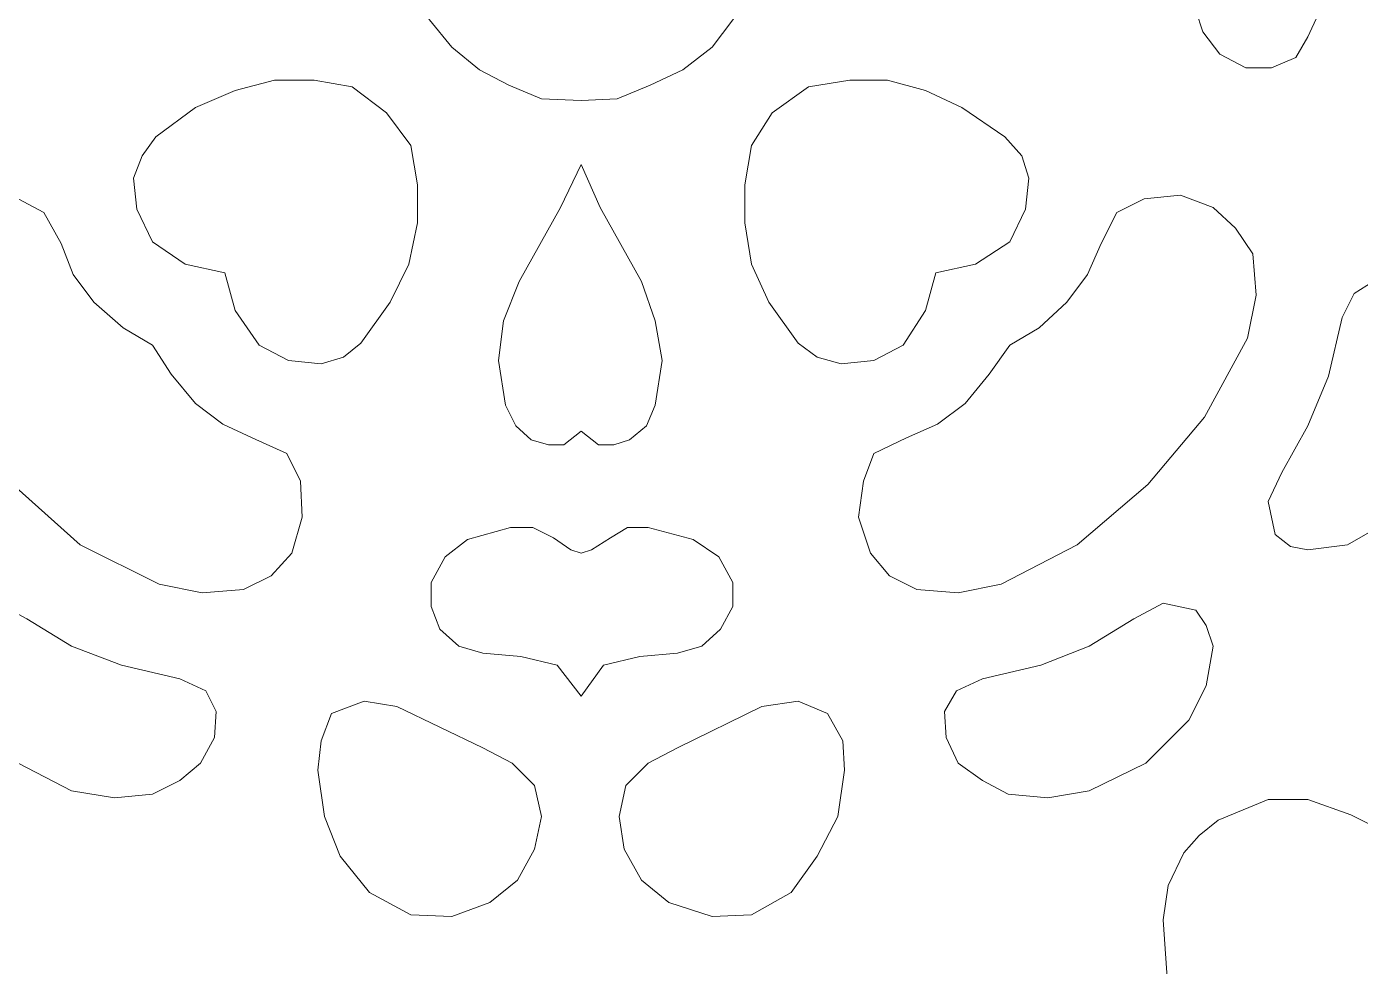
# Model space of a CAD drawing. Header units: centimetres. Extents: x -7.3 to 5.6, y -12.5 to 13.9.
# Drawn here: x -2.605 to 1.718, y -9.437 to -6.39 of the extents above; entities that cross this region are included whole.
import ezdxf

# ---------------------------------------------------------------- set-up
doc = ezdxf.new("R2010")
doc.units = ezdxf.units.CM
doc.header["$MEASUREMENT"] = 0
doc.layers.add('layer 1', color=7, linetype='Continuous')

msp = doc.modelspace()

# ---------------------------------------------------------------- linework, layer by layer
at = {"layer": 'layer 1', "color": 177, "lineweight": 9}
for points, knots in [([(-7.26074, 0.39811), (-7.26074, 0.39811), (5.63915, 0.39811), (5.63915, 0.39811), (5.63915, 0.39811), (5.63915, 0.39811), (5.63915, -12.48503), (5.63915, -12.48503), (5.63915, -12.48503), (5.63915, -12.48503), (-7.26074, -12.48503), (-7.26074, -12.48503), (-7.26074, -12.48503), (-7.26074, -12.48503), (-7.26074, 0.39811), (-7.26074, 0.39811)], [0, 0, 0, 0, 0.2, 0.2, 0.2, 0.2, 0.4, 0.4, 0.4, 0.4, 0.6, 0.6, 0.6, 0.6, 1, 1, 1, 1]), ([(-0.80801, -5.44061), (-0.80801, -5.44061), (-0.69078, -5.45736), (-0.69078, -5.45736), (-0.69078, -5.45736), (-0.69078, -5.45736), (-0.58473, -5.48526), (-0.58473, -5.48526), (-0.58473, -5.48526), (-0.58473, -5.48526), (-0.47867, -5.54667), (-0.47867, -5.54667), (-0.47867, -5.54667), (-0.47867, -5.54667), (-0.38378, -5.61365), (-0.38378, -5.61365), (-0.38378, -5.61365), (-0.38378, -5.61365), (-0.31679, -5.70854), (-0.31679, -5.70854), (-0.31679, -5.70854), (-0.31679, -5.70854), (-0.26097, -5.80902), (-0.26097, -5.80902), (-0.26097, -5.80902), (-0.26097, -5.80902), (-0.23307, -5.92066), (-0.23307, -5.92066), (-0.23307, -5.92066), (-0.23307, -5.92066), (-0.21632, -6.03788), (-0.21632, -6.03788), (-0.21632, -6.03788), (-0.21632, -6.03788), (-0.23307, -6.16068), (-0.23307, -6.16068), (-0.23307, -6.16068), (-0.23307, -6.16068), (-0.26097, -6.27232), (-0.26097, -6.27232), (-0.26097, -6.27232), (-0.26097, -6.27232), (-0.31679, -6.36721), (-0.31679, -6.36721), (-0.31679, -6.36721), (-0.31679, -6.36721), (-0.38378, -6.45652), (-0.38378, -6.45652), (-0.38378, -6.45652), (-0.38378, -6.45652), (-0.47867, -6.52907), (-0.47867, -6.52907), (-0.47867, -6.52907), (-0.47867, -6.52907), (-0.58473, -6.57933), (-0.58473, -6.57933), (-0.58473, -6.57933), (-0.58473, -6.57933), (-0.69078, -6.62398), (-0.69078, -6.62398), (-0.69078, -6.62398), (-0.69078, -6.62398), (-0.80801, -6.62956), (-0.80801, -6.62956), (-0.80801, -6.62956), (-0.80801, -6.62956), (-0.93639, -6.62398), (-0.93639, -6.62398), (-0.93639, -6.62398), (-0.93639, -6.62398), (-1.04245, -6.57933), (-1.04245, -6.57933), (-1.04245, -6.57933), (-1.04245, -6.57933), (-1.13734, -6.52907), (-1.13734, -6.52907), (-1.13734, -6.52907), (-1.13734, -6.52907), (-1.22665, -6.45652), (-1.22665, -6.45652), (-1.22665, -6.45652), (-1.22665, -6.45652), (-1.29922, -6.36721), (-1.29922, -6.36721), (-1.29922, -6.36721), (-1.29922, -6.36721), (-1.35504, -6.27232), (-1.35504, -6.27232), (-1.35504, -6.27232), (-1.35504, -6.27232), (-1.38853, -6.16068), (-1.38853, -6.16068), (-1.38853, -6.16068), (-1.38853, -6.16068), (-1.40527, -6.03788), (-1.40527, -6.03788), (-1.40527, -6.03788), (-1.40527, -6.03788), (-1.38853, -5.92066), (-1.38853, -5.92066), (-1.38853, -5.92066), (-1.38853, -5.92066), (-1.35504, -5.80902), (-1.35504, -5.80902), (-1.35504, -5.80902), (-1.35504, -5.80902), (-1.29922, -5.70854), (-1.29922, -5.70854), (-1.29922, -5.70854), (-1.29922, -5.70854), (-1.22665, -5.61365), (-1.22665, -5.61365), (-1.22665, -5.61365), (-1.22665, -5.61365), (-1.13734, -5.54667), (-1.13734, -5.54667), (-1.13734, -5.54667), (-1.13734, -5.54667), (-1.04245, -5.48526), (-1.04245, -5.48526), (-1.04245, -5.48526), (-1.04245, -5.48526), (-0.93639, -5.45736), (-0.93639, -5.45736), (-0.93639, -5.45736), (-0.93639, -5.45736), (-0.80801, -5.44061), (-0.80801, -5.44061)], [0, 0, 0, 0, 0.030303, 0.030303, 0.030303, 0.030303, 0.0606061, 0.0606061, 0.0606061, 0.0606061, 0.0909091, 0.0909091, 0.0909091, 0.0909091, 0.1212121, 0.1212121, 0.1212121, 0.1212121, 0.1515152, 0.1515152, 0.1515152, 0.1515152, 0.1818182, 0.1818182, 0.1818182, 0.1818182, 0.2121212, 0.2121212, 0.2121212, 0.2121212, 0.2424242, 0.2424242, 0.2424242, 0.2424242, 0.2727273, 0.2727273, 0.2727273, 0.2727273, 0.3030303, 0.3030303, 0.3030303, 0.3030303, 0.3333333, 0.3333333, 0.3333333, 0.3333333, 0.3636364, 0.3636364, 0.3636364, 0.3636364, 0.3939394, 0.3939394, 0.3939394, 0.3939394, 0.4242424, 0.4242424, 0.4242424, 0.4242424, 0.4545455, 0.4545455, 0.4545455, 0.4545455, 0.4848485, 0.4848485, 0.4848485, 0.4848485, 0.5151515, 0.5151515, 0.5151515, 0.5151515, 0.5454545, 0.5454545, 0.5454545, 0.5454545, 0.5757576, 0.5757576, 0.5757576, 0.5757576, 0.6060606, 0.6060606, 0.6060606, 0.6060606, 0.6363636, 0.6363636, 0.6363636, 0.6363636, 0.6666667, 0.6666667, 0.6666667, 0.6666667, 0.6969697, 0.6969697, 0.6969697, 0.6969697, 0.7272727, 0.7272727, 0.7272727, 0.7272727, 0.7575758, 0.7575758, 0.7575758, 0.7575758, 0.7878788, 0.7878788, 0.7878788, 0.7878788, 0.8181818, 0.8181818, 0.8181818, 0.8181818, 0.8484848, 0.8484848, 0.8484848, 0.8484848, 0.8787879, 0.8787879, 0.8787879, 0.8787879, 0.9090909, 0.9090909, 0.9090909, 0.9090909, 0.9393939, 0.9393939, 0.9393939, 0.9393939, 1, 1, 1, 1]), ([(1.25173, -6.03788), (1.25173, -6.03788), (1.24057, -5.9988), (1.24057, -5.9988), (1.24057, -5.9988), (1.24057, -5.9988), (1.19591, -5.94298), (1.19591, -5.94298), (1.19591, -5.94298), (1.19591, -5.94298), (1.168, -5.88158), (1.168, -5.88158), (1.168, -5.88158), (1.168, -5.88158), (1.16242, -5.8146), (1.16242, -5.8146), (1.16242, -5.8146), (1.16242, -5.8146), (1.20708, -5.66947), (1.20708, -5.66947), (1.20708, -5.66947), (1.20708, -5.66947), (1.2629, -5.59132), (1.2629, -5.59132), (1.2629, -5.59132), (1.2629, -5.59132), (1.34663, -5.54667), (1.34663, -5.54667), (1.34663, -5.54667), (1.34663, -5.54667), (1.43036, -5.54667), (1.43036, -5.54667), (1.43036, -5.54667), (1.43036, -5.54667), (1.5085, -5.57458), (1.5085, -5.57458), (1.5085, -5.57458), (1.5085, -5.57458), (1.54758, -5.64156), (1.54758, -5.64156), (1.54758, -5.64156), (1.54758, -5.64156), (1.58107, -5.71971), (1.58107, -5.71971), (1.58107, -5.71971), (1.58107, -5.71971), (1.59223, -5.84809), (1.59223, -5.84809), (1.59223, -5.84809), (1.59223, -5.84809), (1.62572, -5.95415), (1.62572, -5.95415), (1.62572, -5.95415), (1.62572, -5.95415), (1.70387, -6.03788), (1.70387, -6.03788), (1.70387, -6.03788), (1.70387, -6.03788), (1.62572, -6.11044), (1.62572, -6.11044), (1.62572, -6.11044), (1.62572, -6.11044), (1.59223, -6.22766), (1.59223, -6.22766), (1.59223, -6.22766), (1.59223, -6.22766), (1.58107, -6.35044), (1.58107, -6.35044), (1.58107, -6.35044), (1.58107, -6.35044), (1.54758, -6.42303), (1.54758, -6.42303), (1.54758, -6.42303), (1.54758, -6.42303), (1.5085, -6.49002), (1.5085, -6.49002), (1.5085, -6.49002), (1.5085, -6.49002), (1.43036, -6.52351), (1.43036, -6.52351), (1.43036, -6.52351), (1.43036, -6.52351), (1.34663, -6.52351), (1.34663, -6.52351), (1.34663, -6.52351), (1.34663, -6.52351), (1.2629, -6.47885), (1.2629, -6.47885), (1.2629, -6.47885), (1.2629, -6.47885), (1.20708, -6.40629), (1.20708, -6.40629), (1.20708, -6.40629), (1.20708, -6.40629), (1.16242, -6.26672), (1.16242, -6.26672), (1.16242, -6.26672), (1.16242, -6.26672), (1.168, -6.18859), (1.168, -6.18859), (1.168, -6.18859), (1.168, -6.18859), (1.19591, -6.12719), (1.19591, -6.12719), (1.19591, -6.12719), (1.19591, -6.12719), (1.24057, -6.06579), (1.24057, -6.06579), (1.24057, -6.06579), (1.24057, -6.06579), (1.25173, -6.03788), (1.25173, -6.03788)], [0, 0, 0, 0, 0.0344828, 0.0344828, 0.0344828, 0.0344828, 0.0689655, 0.0689655, 0.0689655, 0.0689655, 0.1034483, 0.1034483, 0.1034483, 0.1034483, 0.137931, 0.137931, 0.137931, 0.137931, 0.1724138, 0.1724138, 0.1724138, 0.1724138, 0.2068966, 0.2068966, 0.2068966, 0.2068966, 0.2413793, 0.2413793, 0.2413793, 0.2413793, 0.2758621, 0.2758621, 0.2758621, 0.2758621, 0.3103448, 0.3103448, 0.3103448, 0.3103448, 0.3448276, 0.3448276, 0.3448276, 0.3448276, 0.3793103, 0.3793103, 0.3793103, 0.3793103, 0.4137931, 0.4137931, 0.4137931, 0.4137931, 0.4482759, 0.4482759, 0.4482759, 0.4482759, 0.4827586, 0.4827586, 0.4827586, 0.4827586, 0.5172414, 0.5172414, 0.5172414, 0.5172414, 0.5517241, 0.5517241, 0.5517241, 0.5517241, 0.5862069, 0.5862069, 0.5862069, 0.5862069, 0.6206897, 0.6206897, 0.6206897, 0.6206897, 0.6551724, 0.6551724, 0.6551724, 0.6551724, 0.6896552, 0.6896552, 0.6896552, 0.6896552, 0.7241379, 0.7241379, 0.7241379, 0.7241379, 0.7586207, 0.7586207, 0.7586207, 0.7586207, 0.7931034, 0.7931034, 0.7931034, 0.7931034, 0.8275862, 0.8275862, 0.8275862, 0.8275862, 0.862069, 0.862069, 0.862069, 0.862069, 0.8965517, 0.8965517, 0.8965517, 0.8965517, 0.9310345, 0.9310345, 0.9310345, 0.9310345, 1, 1, 1, 1]), ([(-1.55041, -6.58491), (-1.55041, -6.58491), (-1.43877, -6.66864), (-1.43877, -6.66864), (-1.43877, -6.66864), (-1.43877, -6.66864), (-1.36062, -6.7747), (-1.36062, -6.7747), (-1.36062, -6.7747), (-1.36062, -6.7747), (-1.33829, -6.90308), (-1.33829, -6.90308), (-1.33829, -6.90308), (-1.33829, -6.90308), (-1.33829, -7.02588), (-1.33829, -7.02588), (-1.33829, -7.02588), (-1.33829, -7.02588), (-1.3662, -7.15985), (-1.3662, -7.15985), (-1.3662, -7.15985), (-1.3662, -7.15985), (-1.4276, -7.28265), (-1.4276, -7.28265), (-1.4276, -7.28265), (-1.4276, -7.28265), (-1.5225, -7.41662), (-1.5225, -7.41662), (-1.5225, -7.41662), (-1.5225, -7.41662), (-1.57831, -7.46128), (-1.57831, -7.46128), (-1.57831, -7.46128), (-1.57831, -7.46128), (-1.65088, -7.4836), (-1.65088, -7.4836), (-1.65088, -7.4836), (-1.65088, -7.4836), (-1.75694, -7.47244), (-1.75694, -7.47244), (-1.75694, -7.47244), (-1.75694, -7.47244), (-1.85183, -7.4222), (-1.85183, -7.4222), (-1.85183, -7.4222), (-1.85183, -7.4222), (-1.92998, -7.31056), (-1.92998, -7.31056), (-1.92998, -7.31056), (-1.92998, -7.31056), (-1.96347, -7.18776), (-1.96347, -7.18776), (-1.96347, -7.18776), (-1.96347, -7.18776), (-2.09185, -7.15985), (-2.09185, -7.15985), (-2.09185, -7.15985), (-2.09185, -7.15985), (-2.19791, -7.08728), (-2.19791, -7.08728), (-2.19791, -7.08728), (-2.19791, -7.08728), (-2.24815, -6.98123), (-2.24815, -6.98123), (-2.24815, -6.98123), (-2.24815, -6.98123), (-2.25931, -6.88075), (-2.25931, -6.88075), (-2.25931, -6.88075), (-2.25931, -6.88075), (-2.2314, -6.80819), (-2.2314, -6.80819), (-2.2314, -6.80819), (-2.2314, -6.80819), (-2.18675, -6.74679), (-2.18675, -6.74679), (-2.18675, -6.74679), (-2.18675, -6.74679), (-2.05836, -6.65189), (-2.05836, -6.65189), (-2.05836, -6.65189), (-2.05836, -6.65189), (-1.92998, -6.59607), (-1.92998, -6.59607), (-1.92998, -6.59607), (-1.92998, -6.59607), (-1.80159, -6.56258), (-1.80159, -6.56258), (-1.80159, -6.56258), (-1.80159, -6.56258), (-1.67321, -6.56258), (-1.67321, -6.56258), (-1.67321, -6.56258), (-1.67321, -6.56258), (-1.55041, -6.58491), (-1.55041, -6.58491)], [0, 0, 0, 0, 0.04, 0.04, 0.04, 0.04, 0.08, 0.08, 0.08, 0.08, 0.12, 0.12, 0.12, 0.12, 0.16, 0.16, 0.16, 0.16, 0.2, 0.2, 0.2, 0.2, 0.24, 0.24, 0.24, 0.24, 0.28, 0.28, 0.28, 0.28, 0.32, 0.32, 0.32, 0.32, 0.36, 0.36, 0.36, 0.36, 0.4, 0.4, 0.4, 0.4, 0.44, 0.44, 0.44, 0.44, 0.48, 0.48, 0.48, 0.48, 0.52, 0.52, 0.52, 0.52, 0.56, 0.56, 0.56, 0.56, 0.6, 0.6, 0.6, 0.6, 0.64, 0.64, 0.64, 0.64, 0.68, 0.68, 0.68, 0.68, 0.72, 0.72, 0.72, 0.72, 0.76, 0.76, 0.76, 0.76, 0.8, 0.8, 0.8, 0.8, 0.84, 0.84, 0.84, 0.84, 0.88, 0.88, 0.88, 0.88, 0.92, 0.92, 0.92, 0.92, 1, 1, 1, 1]), ([(-0.07119, -6.58491), (-0.07119, -6.58491), (0.06278, -6.56258), (0.06278, -6.56258), (0.06278, -6.56258), (0.06278, -6.56258), (0.18558, -6.56258), (0.18558, -6.56258), (0.18558, -6.56258), (0.18558, -6.56258), (0.30838, -6.59607), (0.30838, -6.59607), (0.30838, -6.59607), (0.30838, -6.59607), (0.42561, -6.65189), (0.42561, -6.65189), (0.42561, -6.65189), (0.42561, -6.65189), (0.56515, -6.74679), (0.56515, -6.74679), (0.56515, -6.74679), (0.56515, -6.74679), (0.62097, -6.80819), (0.62097, -6.80819), (0.62097, -6.80819), (0.62097, -6.80819), (0.6433, -6.88075), (0.6433, -6.88075), (0.6433, -6.88075), (0.6433, -6.88075), (0.63214, -6.98123), (0.63214, -6.98123), (0.63214, -6.98123), (0.63214, -6.98123), (0.5819, -7.08728), (0.5819, -7.08728), (0.5819, -7.08728), (0.5819, -7.08728), (0.47026, -7.15985), (0.47026, -7.15985), (0.47026, -7.15985), (0.47026, -7.15985), (0.34188, -7.18776), (0.34188, -7.18776), (0.34188, -7.18776), (0.34188, -7.18776), (0.30838, -7.31056), (0.30838, -7.31056), (0.30838, -7.31056), (0.30838, -7.31056), (0.23582, -7.4222), (0.23582, -7.4222), (0.23582, -7.4222), (0.23582, -7.4222), (0.14093, -7.47244), (0.14093, -7.47244), (0.14093, -7.47244), (0.14093, -7.47244), (0.03487, -7.4836), (0.03487, -7.4836), (0.03487, -7.4836), (0.03487, -7.4836), (-0.04328, -7.46128), (-0.04328, -7.46128), (-0.04328, -7.46128), (-0.04328, -7.46128), (-0.10468, -7.41662), (-0.10468, -7.41662), (-0.10468, -7.41662), (-0.10468, -7.41662), (-0.19957, -7.28265), (-0.19957, -7.28265), (-0.19957, -7.28265), (-0.19957, -7.28265), (-0.25539, -7.15985), (-0.25539, -7.15985), (-0.25539, -7.15985), (-0.25539, -7.15985), (-0.27772, -7.02588), (-0.27772, -7.02588), (-0.27772, -7.02588), (-0.27772, -7.02588), (-0.27772, -6.90308), (-0.27772, -6.90308), (-0.27772, -6.90308), (-0.27772, -6.90308), (-0.25539, -6.7747), (-0.25539, -6.7747), (-0.25539, -6.7747), (-0.25539, -6.7747), (-0.18841, -6.66864), (-0.18841, -6.66864), (-0.18841, -6.66864), (-0.18841, -6.66864), (-0.07119, -6.58491), (-0.07119, -6.58491)], [0, 0, 0, 0, 0.04, 0.04, 0.04, 0.04, 0.08, 0.08, 0.08, 0.08, 0.12, 0.12, 0.12, 0.12, 0.16, 0.16, 0.16, 0.16, 0.2, 0.2, 0.2, 0.2, 0.24, 0.24, 0.24, 0.24, 0.28, 0.28, 0.28, 0.28, 0.32, 0.32, 0.32, 0.32, 0.36, 0.36, 0.36, 0.36, 0.4, 0.4, 0.4, 0.4, 0.44, 0.44, 0.44, 0.44, 0.48, 0.48, 0.48, 0.48, 0.52, 0.52, 0.52, 0.52, 0.56, 0.56, 0.56, 0.56, 0.6, 0.6, 0.6, 0.6, 0.64, 0.64, 0.64, 0.64, 0.68, 0.68, 0.68, 0.68, 0.72, 0.72, 0.72, 0.72, 0.76, 0.76, 0.76, 0.76, 0.8, 0.8, 0.8, 0.8, 0.84, 0.84, 0.84, 0.84, 0.88, 0.88, 0.88, 0.88, 0.92, 0.92, 0.92, 0.92, 1, 1, 1, 1]), ([(-0.80801, -6.8361), (-0.80801, -6.8361), (-0.7466, -6.97565), (-0.7466, -6.97565), (-0.7466, -6.97565), (-0.7466, -6.97565), (-0.61264, -7.21567), (-0.61264, -7.21567), (-0.61264, -7.21567), (-0.61264, -7.21567), (-0.56798, -7.34405), (-0.56798, -7.34405), (-0.56798, -7.34405), (-0.56798, -7.34405), (-0.54565, -7.47244), (-0.54565, -7.47244), (-0.54565, -7.47244), (-0.54565, -7.47244), (-0.56798, -7.61757), (-0.56798, -7.61757), (-0.56798, -7.61757), (-0.56798, -7.61757), (-0.59589, -7.68455), (-0.59589, -7.68455), (-0.59589, -7.68455), (-0.59589, -7.68455), (-0.65171, -7.72921), (-0.65171, -7.72921), (-0.65171, -7.72921), (-0.65171, -7.72921), (-0.70195, -7.74595), (-0.70195, -7.74595), (-0.70195, -7.74595), (-0.70195, -7.74595), (-0.75219, -7.74595), (-0.75219, -7.74595), (-0.75219, -7.74595), (-0.75219, -7.74595), (-0.80801, -7.7013), (-0.80801, -7.7013), (-0.80801, -7.7013), (-0.80801, -7.7013), (-0.86383, -7.74595), (-0.86383, -7.74595), (-0.86383, -7.74595), (-0.86383, -7.74595), (-0.91406, -7.74595), (-0.91406, -7.74595), (-0.91406, -7.74595), (-0.91406, -7.74595), (-0.96988, -7.72921), (-0.96988, -7.72921), (-0.96988, -7.72921), (-0.96988, -7.72921), (-1.02012, -7.68455), (-1.02012, -7.68455), (-1.02012, -7.68455), (-1.02012, -7.68455), (-1.05361, -7.61757), (-1.05361, -7.61757), (-1.05361, -7.61757), (-1.05361, -7.61757), (-1.07594, -7.47244), (-1.07594, -7.47244), (-1.07594, -7.47244), (-1.07594, -7.47244), (-1.05919, -7.34405), (-1.05919, -7.34405), (-1.05919, -7.34405), (-1.05919, -7.34405), (-1.00896, -7.21567), (-1.00896, -7.21567), (-1.00896, -7.21567), (-1.00896, -7.21567), (-0.87499, -6.97565), (-0.87499, -6.97565), (-0.87499, -6.97565), (-0.87499, -6.97565), (-0.80801, -6.8361), (-0.80801, -6.8361)], [0, 0, 0, 0, 0.047619, 0.047619, 0.047619, 0.047619, 0.0952381, 0.0952381, 0.0952381, 0.0952381, 0.1428571, 0.1428571, 0.1428571, 0.1428571, 0.1904762, 0.1904762, 0.1904762, 0.1904762, 0.2380952, 0.2380952, 0.2380952, 0.2380952, 0.2857143, 0.2857143, 0.2857143, 0.2857143, 0.3333333, 0.3333333, 0.3333333, 0.3333333, 0.3809524, 0.3809524, 0.3809524, 0.3809524, 0.4285714, 0.4285714, 0.4285714, 0.4285714, 0.4761905, 0.4761905, 0.4761905, 0.4761905, 0.5238095, 0.5238095, 0.5238095, 0.5238095, 0.5714286, 0.5714286, 0.5714286, 0.5714286, 0.6190476, 0.6190476, 0.6190476, 0.6190476, 0.6666667, 0.6666667, 0.6666667, 0.6666667, 0.7142857, 0.7142857, 0.7142857, 0.7142857, 0.7619048, 0.7619048, 0.7619048, 0.7619048, 0.8095238, 0.8095238, 0.8095238, 0.8095238, 0.8571429, 0.8571429, 0.8571429, 0.8571429, 0.9047619, 0.9047619, 0.9047619, 0.9047619, 1, 1, 1, 1]), ([(-2.19791, -7.4222), (-2.19791, -7.4222), (-2.13651, -7.51709), (-2.13651, -7.51709), (-2.13651, -7.51709), (-2.13651, -7.51709), (-2.05836, -7.61199), (-2.05836, -7.61199), (-2.05836, -7.61199), (-2.05836, -7.61199), (-1.96905, -7.67897), (-1.96905, -7.67897), (-1.96905, -7.67897), (-1.96905, -7.67897), (-1.87416, -7.72363), (-1.87416, -7.72363), (-1.87416, -7.72363), (-1.87416, -7.72363), (-1.76252, -7.77386), (-1.76252, -7.77386), (-1.76252, -7.77386), (-1.76252, -7.77386), (-1.71786, -7.86318), (-1.71786, -7.86318), (-1.71786, -7.86318), (-1.71786, -7.86318), (-1.71228, -7.9804), (-1.71228, -7.9804), (-1.71228, -7.9804), (-1.71228, -7.9804), (-1.74577, -8.09762), (-1.74577, -8.09762), (-1.74577, -8.09762), (-1.74577, -8.09762), (-1.81276, -8.17018), (-1.81276, -8.17018), (-1.81276, -8.17018), (-1.81276, -8.17018), (-1.90207, -8.21484), (-1.90207, -8.21484), (-1.90207, -8.21484), (-1.90207, -8.21484), (-2.03603, -8.226), (-2.03603, -8.226), (-2.03603, -8.226), (-2.03603, -8.226), (-2.17558, -8.19809), (-2.17558, -8.19809), (-2.17558, -8.19809), (-2.17558, -8.19809), (-2.43235, -8.06971), (-2.43235, -8.06971), (-2.43235, -8.06971), (-2.43235, -8.06971), (-2.65005, -7.87434), (-2.65005, -7.87434), (-2.65005, -7.87434), (-2.65005, -7.87434), (-2.83984, -7.65664), (-2.83984, -7.65664), (-2.83984, -7.65664), (-2.83984, -7.65664), (-2.97938, -7.39987), (-2.97938, -7.39987), (-2.97938, -7.39987), (-2.97938, -7.39987), (-3.00171, -7.26032), (-3.00171, -7.26032), (-3.00171, -7.26032), (-3.00171, -7.26032), (-2.98497, -7.12636), (-2.98497, -7.12636), (-2.98497, -7.12636), (-2.98497, -7.12636), (-2.94031, -7.04263), (-2.94031, -7.04263), (-2.94031, -7.04263), (-2.94031, -7.04263), (-2.86775, -6.97565), (-2.86775, -6.97565), (-2.86775, -6.97565), (-2.86775, -6.97565), (-2.75052, -6.93657), (-2.75052, -6.93657), (-2.75052, -6.93657), (-2.75052, -6.93657), (-2.6333, -6.94774), (-2.6333, -6.94774), (-2.6333, -6.94774), (-2.6333, -6.94774), (-2.54957, -6.99239), (-2.54957, -6.99239), (-2.54957, -6.99239), (-2.54957, -6.99239), (-2.49375, -7.09287), (-2.49375, -7.09287), (-2.49375, -7.09287), (-2.49375, -7.09287), (-2.45468, -7.19334), (-2.45468, -7.19334), (-2.45468, -7.19334), (-2.45468, -7.19334), (-2.3877, -7.28265), (-2.3877, -7.28265), (-2.3877, -7.28265), (-2.3877, -7.28265), (-2.2928, -7.36638), (-2.2928, -7.36638), (-2.2928, -7.36638), (-2.2928, -7.36638), (-2.19791, -7.4222), (-2.19791, -7.4222)], [0, 0, 0, 0, 0.0344828, 0.0344828, 0.0344828, 0.0344828, 0.0689655, 0.0689655, 0.0689655, 0.0689655, 0.1034483, 0.1034483, 0.1034483, 0.1034483, 0.137931, 0.137931, 0.137931, 0.137931, 0.1724138, 0.1724138, 0.1724138, 0.1724138, 0.2068966, 0.2068966, 0.2068966, 0.2068966, 0.2413793, 0.2413793, 0.2413793, 0.2413793, 0.2758621, 0.2758621, 0.2758621, 0.2758621, 0.3103448, 0.3103448, 0.3103448, 0.3103448, 0.3448276, 0.3448276, 0.3448276, 0.3448276, 0.3793103, 0.3793103, 0.3793103, 0.3793103, 0.4137931, 0.4137931, 0.4137931, 0.4137931, 0.4482759, 0.4482759, 0.4482759, 0.4482759, 0.4827586, 0.4827586, 0.4827586, 0.4827586, 0.5172414, 0.5172414, 0.5172414, 0.5172414, 0.5517241, 0.5517241, 0.5517241, 0.5517241, 0.5862069, 0.5862069, 0.5862069, 0.5862069, 0.6206897, 0.6206897, 0.6206897, 0.6206897, 0.6551724, 0.6551724, 0.6551724, 0.6551724, 0.6896552, 0.6896552, 0.6896552, 0.6896552, 0.7241379, 0.7241379, 0.7241379, 0.7241379, 0.7586207, 0.7586207, 0.7586207, 0.7586207, 0.7931034, 0.7931034, 0.7931034, 0.7931034, 0.8275862, 0.8275862, 0.8275862, 0.8275862, 0.862069, 0.862069, 0.862069, 0.862069, 0.8965517, 0.8965517, 0.8965517, 0.8965517, 0.9310345, 0.9310345, 0.9310345, 0.9310345, 1, 1, 1, 1]), ([(0.5819, -7.4222), (0.5819, -7.4222), (0.67679, -7.36638), (0.67679, -7.36638), (0.67679, -7.36638), (0.67679, -7.36638), (0.7661, -7.28265), (0.7661, -7.28265), (0.7661, -7.28265), (0.7661, -7.28265), (0.83309, -7.19334), (0.83309, -7.19334), (0.83309, -7.19334), (0.83309, -7.19334), (0.87774, -7.09287), (0.87774, -7.09287), (0.87774, -7.09287), (0.87774, -7.09287), (0.92798, -6.99239), (0.92798, -6.99239), (0.92798, -6.99239), (0.92798, -6.99239), (1.01729, -6.94774), (1.01729, -6.94774), (1.01729, -6.94774), (1.01729, -6.94774), (1.13451, -6.93657), (1.13451, -6.93657), (1.13451, -6.93657), (1.13451, -6.93657), (1.24057, -6.97565), (1.24057, -6.97565), (1.24057, -6.97565), (1.24057, -6.97565), (1.31314, -7.04263), (1.31314, -7.04263), (1.31314, -7.04263), (1.31314, -7.04263), (1.36895, -7.12636), (1.36895, -7.12636), (1.36895, -7.12636), (1.36895, -7.12636), (1.38012, -7.26032), (1.38012, -7.26032), (1.38012, -7.26032), (1.38012, -7.26032), (1.35221, -7.39987), (1.35221, -7.39987), (1.35221, -7.39987), (1.35221, -7.39987), (1.21266, -7.65664), (1.21266, -7.65664), (1.21266, -7.65664), (1.21266, -7.65664), (1.02846, -7.87434), (1.02846, -7.87434), (1.02846, -7.87434), (1.02846, -7.87434), (0.7996, -8.06971), (0.7996, -8.06971), (0.7996, -8.06971), (0.7996, -8.06971), (0.55399, -8.19809), (0.55399, -8.19809), (0.55399, -8.19809), (0.55399, -8.19809), (0.41444, -8.226), (0.41444, -8.226), (0.41444, -8.226), (0.41444, -8.226), (0.28047, -8.21484), (0.28047, -8.21484), (0.28047, -8.21484), (0.28047, -8.21484), (0.19116, -8.17018), (0.19116, -8.17018), (0.19116, -8.17018), (0.19116, -8.17018), (0.12976, -8.09762), (0.12976, -8.09762), (0.12976, -8.09762), (0.12976, -8.09762), (0.09069, -7.9804), (0.09069, -7.9804), (0.09069, -7.9804), (0.09069, -7.9804), (0.10743, -7.86318), (0.10743, -7.86318), (0.10743, -7.86318), (0.10743, -7.86318), (0.14093, -7.77386), (0.14093, -7.77386), (0.14093, -7.77386), (0.14093, -7.77386), (0.24698, -7.72363), (0.24698, -7.72363), (0.24698, -7.72363), (0.24698, -7.72363), (0.34746, -7.67897), (0.34746, -7.67897), (0.34746, -7.67897), (0.34746, -7.67897), (0.43677, -7.61199), (0.43677, -7.61199), (0.43677, -7.61199), (0.43677, -7.61199), (0.51492, -7.51709), (0.51492, -7.51709), (0.51492, -7.51709), (0.51492, -7.51709), (0.5819, -7.4222), (0.5819, -7.4222)], [0, 0, 0, 0, 0.0344828, 0.0344828, 0.0344828, 0.0344828, 0.0689655, 0.0689655, 0.0689655, 0.0689655, 0.1034483, 0.1034483, 0.1034483, 0.1034483, 0.137931, 0.137931, 0.137931, 0.137931, 0.1724138, 0.1724138, 0.1724138, 0.1724138, 0.2068966, 0.2068966, 0.2068966, 0.2068966, 0.2413793, 0.2413793, 0.2413793, 0.2413793, 0.2758621, 0.2758621, 0.2758621, 0.2758621, 0.3103448, 0.3103448, 0.3103448, 0.3103448, 0.3448276, 0.3448276, 0.3448276, 0.3448276, 0.3793103, 0.3793103, 0.3793103, 0.3793103, 0.4137931, 0.4137931, 0.4137931, 0.4137931, 0.4482759, 0.4482759, 0.4482759, 0.4482759, 0.4827586, 0.4827586, 0.4827586, 0.4827586, 0.5172414, 0.5172414, 0.5172414, 0.5172414, 0.5517241, 0.5517241, 0.5517241, 0.5517241, 0.5862069, 0.5862069, 0.5862069, 0.5862069, 0.6206897, 0.6206897, 0.6206897, 0.6206897, 0.6551724, 0.6551724, 0.6551724, 0.6551724, 0.6896552, 0.6896552, 0.6896552, 0.6896552, 0.7241379, 0.7241379, 0.7241379, 0.7241379, 0.7586207, 0.7586207, 0.7586207, 0.7586207, 0.7931034, 0.7931034, 0.7931034, 0.7931034, 0.8275862, 0.8275862, 0.8275862, 0.8275862, 0.862069, 0.862069, 0.862069, 0.862069, 0.8965517, 0.8965517, 0.8965517, 0.8965517, 0.9310345, 0.9310345, 0.9310345, 0.9310345, 1, 1, 1, 1]), ([(1.75969, -7.21567), (1.75969, -7.21567), (1.849, -7.22683), (1.849, -7.22683), (1.849, -7.22683), (1.849, -7.22683), (1.93273, -7.26591), (1.93273, -7.26591), (1.93273, -7.26591), (1.93273, -7.26591), (1.99413, -7.33289), (1.99413, -7.33289), (1.99413, -7.33289), (1.99413, -7.33289), (2.03321, -7.4222), (2.03321, -7.4222), (2.03321, -7.4222), (2.03321, -7.4222), (2.04995, -7.55617), (2.04995, -7.55617), (2.04995, -7.55617), (2.04995, -7.55617), (2.01646, -7.68455), (2.01646, -7.68455), (2.01646, -7.68455), (2.01646, -7.68455), (1.93273, -7.86318), (1.93273, -7.86318), (1.93273, -7.86318), (1.93273, -7.86318), (1.79318, -8.00272), (1.79318, -8.00272), (1.79318, -8.00272), (1.79318, -8.00272), (1.67596, -8.06971), (1.67596, -8.06971), (1.67596, -8.06971), (1.67596, -8.06971), (1.54758, -8.08645), (1.54758, -8.08645), (1.54758, -8.08645), (1.54758, -8.08645), (1.49176, -8.07529), (1.49176, -8.07529), (1.49176, -8.07529), (1.49176, -8.07529), (1.44152, -8.03622), (1.44152, -8.03622), (1.44152, -8.03622), (1.44152, -8.03622), (1.41919, -7.93016), (1.41919, -7.93016), (1.41919, -7.93016), (1.41919, -7.93016), (1.46385, -7.83527), (1.46385, -7.83527), (1.46385, -7.83527), (1.46385, -7.83527), (1.54758, -7.68455), (1.54758, -7.68455), (1.54758, -7.68455), (1.54758, -7.68455), (1.61456, -7.52268), (1.61456, -7.52268), (1.61456, -7.52268), (1.61456, -7.52268), (1.65922, -7.33289), (1.65922, -7.33289), (1.65922, -7.33289), (1.65922, -7.33289), (1.69829, -7.25474), (1.69829, -7.25474), (1.69829, -7.25474), (1.69829, -7.25474), (1.75969, -7.21567), (1.75969, -7.21567)], [0, 0, 0, 0, 0.05, 0.05, 0.05, 0.05, 0.1, 0.1, 0.1, 0.1, 0.15, 0.15, 0.15, 0.15, 0.2, 0.2, 0.2, 0.2, 0.25, 0.25, 0.25, 0.25, 0.3, 0.3, 0.3, 0.3, 0.35, 0.35, 0.35, 0.35, 0.4, 0.4, 0.4, 0.4, 0.45, 0.45, 0.45, 0.45, 0.5, 0.5, 0.5, 0.5, 0.55, 0.55, 0.55, 0.55, 0.6, 0.6, 0.6, 0.6, 0.65, 0.65, 0.65, 0.65, 0.7, 0.7, 0.7, 0.7, 0.75, 0.75, 0.75, 0.75, 0.8, 0.8, 0.8, 0.8, 0.85, 0.85, 0.85, 0.85, 0.9, 0.9, 0.9, 0.9, 1, 1, 1, 1]), ([(-0.80801, -8.56092), (-0.80801, -8.56092), (-0.88615, -8.46044), (-0.88615, -8.46044), (-0.88615, -8.46044), (-0.88615, -8.46044), (-1.00337, -8.43253), (-1.00337, -8.43253), (-1.00337, -8.43253), (-1.00337, -8.43253), (-1.12618, -8.42137), (-1.12618, -8.42137), (-1.12618, -8.42137), (-1.12618, -8.42137), (-1.20432, -8.39904), (-1.20432, -8.39904), (-1.20432, -8.39904), (-1.20432, -8.39904), (-1.26573, -8.34322), (-1.26573, -8.34322), (-1.26573, -8.34322), (-1.26573, -8.34322), (-1.29364, -8.27066), (-1.29364, -8.27066), (-1.29364, -8.27066), (-1.29364, -8.27066), (-1.29364, -8.19251), (-1.29364, -8.19251), (-1.29364, -8.19251), (-1.29364, -8.19251), (-1.24898, -8.10878), (-1.24898, -8.10878), (-1.24898, -8.10878), (-1.24898, -8.10878), (-1.17641, -8.05296), (-1.17641, -8.05296), (-1.17641, -8.05296), (-1.17641, -8.05296), (-1.03687, -8.01389), (-1.03687, -8.01389), (-1.03687, -8.01389), (-1.03687, -8.01389), (-0.9643, -8.01389), (-0.9643, -8.01389), (-0.9643, -8.01389), (-0.9643, -8.01389), (-0.89732, -8.04738), (-0.89732, -8.04738), (-0.89732, -8.04738), (-0.89732, -8.04738), (-0.8415, -8.08645), (-0.8415, -8.08645), (-0.8415, -8.08645), (-0.8415, -8.08645), (-0.80801, -8.09762), (-0.80801, -8.09762), (-0.80801, -8.09762), (-0.80801, -8.09762), (-0.77451, -8.08645), (-0.77451, -8.08645), (-0.77451, -8.08645), (-0.77451, -8.08645), (-0.71311, -8.04738), (-0.71311, -8.04738), (-0.71311, -8.04738), (-0.71311, -8.04738), (-0.65729, -8.01389), (-0.65729, -8.01389), (-0.65729, -8.01389), (-0.65729, -8.01389), (-0.59031, -8.01389), (-0.59031, -8.01389), (-0.59031, -8.01389), (-0.59031, -8.01389), (-0.44518, -8.05296), (-0.44518, -8.05296), (-0.44518, -8.05296), (-0.44518, -8.05296), (-0.36145, -8.10878), (-0.36145, -8.10878), (-0.36145, -8.10878), (-0.36145, -8.10878), (-0.31679, -8.19251), (-0.31679, -8.19251), (-0.31679, -8.19251), (-0.31679, -8.19251), (-0.31679, -8.27066), (-0.31679, -8.27066), (-0.31679, -8.27066), (-0.31679, -8.27066), (-0.35587, -8.34322), (-0.35587, -8.34322), (-0.35587, -8.34322), (-0.35587, -8.34322), (-0.41727, -8.39904), (-0.41727, -8.39904), (-0.41727, -8.39904), (-0.41727, -8.39904), (-0.49542, -8.42137), (-0.49542, -8.42137), (-0.49542, -8.42137), (-0.49542, -8.42137), (-0.61822, -8.43253), (-0.61822, -8.43253), (-0.61822, -8.43253), (-0.61822, -8.43253), (-0.73544, -8.46044), (-0.73544, -8.46044), (-0.73544, -8.46044), (-0.73544, -8.46044), (-0.80801, -8.56092), (-0.80801, -8.56092)], [0, 0, 0, 0, 0.0344828, 0.0344828, 0.0344828, 0.0344828, 0.0689655, 0.0689655, 0.0689655, 0.0689655, 0.1034483, 0.1034483, 0.1034483, 0.1034483, 0.137931, 0.137931, 0.137931, 0.137931, 0.1724138, 0.1724138, 0.1724138, 0.1724138, 0.2068966, 0.2068966, 0.2068966, 0.2068966, 0.2413793, 0.2413793, 0.2413793, 0.2413793, 0.2758621, 0.2758621, 0.2758621, 0.2758621, 0.3103448, 0.3103448, 0.3103448, 0.3103448, 0.3448276, 0.3448276, 0.3448276, 0.3448276, 0.3793103, 0.3793103, 0.3793103, 0.3793103, 0.4137931, 0.4137931, 0.4137931, 0.4137931, 0.4482759, 0.4482759, 0.4482759, 0.4482759, 0.4827586, 0.4827586, 0.4827586, 0.4827586, 0.5172414, 0.5172414, 0.5172414, 0.5172414, 0.5517241, 0.5517241, 0.5517241, 0.5517241, 0.5862069, 0.5862069, 0.5862069, 0.5862069, 0.6206897, 0.6206897, 0.6206897, 0.6206897, 0.6551724, 0.6551724, 0.6551724, 0.6551724, 0.6896552, 0.6896552, 0.6896552, 0.6896552, 0.7241379, 0.7241379, 0.7241379, 0.7241379, 0.7586207, 0.7586207, 0.7586207, 0.7586207, 0.7931034, 0.7931034, 0.7931034, 0.7931034, 0.8275862, 0.8275862, 0.8275862, 0.8275862, 0.862069, 0.862069, 0.862069, 0.862069, 0.8965517, 0.8965517, 0.8965517, 0.8965517, 0.9310345, 0.9310345, 0.9310345, 0.9310345, 1, 1, 1, 1]), ([(-1.99138, -8.61116), (-1.99138, -8.61116), (-1.99696, -8.69489), (-1.99696, -8.69489), (-1.99696, -8.69489), (-1.99696, -8.69489), (-2.04162, -8.77862), (-2.04162, -8.77862), (-2.04162, -8.77862), (-2.04162, -8.77862), (-2.1086, -8.83443), (-2.1086, -8.83443), (-2.1086, -8.83443), (-2.1086, -8.83443), (-2.19791, -8.87909), (-2.19791, -8.87909), (-2.19791, -8.87909), (-2.19791, -8.87909), (-2.32071, -8.89025), (-2.32071, -8.89025), (-2.32071, -8.89025), (-2.32071, -8.89025), (-2.46026, -8.86793), (-2.46026, -8.86793), (-2.46026, -8.86793), (-2.46026, -8.86793), (-2.6333, -8.77862), (-2.6333, -8.77862), (-2.6333, -8.77862), (-2.6333, -8.77862), (-2.77285, -8.63907), (-2.77285, -8.63907), (-2.77285, -8.63907), (-2.77285, -8.63907), (-2.84542, -8.52743), (-2.84542, -8.52743), (-2.84542, -8.52743), (-2.84542, -8.52743), (-2.86216, -8.39904), (-2.86216, -8.39904), (-2.86216, -8.39904), (-2.86216, -8.39904), (-2.84542, -8.33206), (-2.84542, -8.33206), (-2.84542, -8.33206), (-2.84542, -8.33206), (-2.81193, -8.28182), (-2.81193, -8.28182), (-2.81193, -8.28182), (-2.81193, -8.28182), (-2.70029, -8.25949), (-2.70029, -8.25949), (-2.70029, -8.25949), (-2.70029, -8.25949), (-2.60539, -8.30973), (-2.60539, -8.30973), (-2.60539, -8.30973), (-2.60539, -8.30973), (-2.46026, -8.39904), (-2.46026, -8.39904), (-2.46026, -8.39904), (-2.46026, -8.39904), (-2.29839, -8.46044), (-2.29839, -8.46044), (-2.29839, -8.46044), (-2.29839, -8.46044), (-2.1086, -8.5051), (-2.1086, -8.5051), (-2.1086, -8.5051), (-2.1086, -8.5051), (-2.02487, -8.54417), (-2.02487, -8.54417), (-2.02487, -8.54417), (-2.02487, -8.54417), (-1.99138, -8.61116), (-1.99138, -8.61116)], [0, 0, 0, 0, 0.05, 0.05, 0.05, 0.05, 0.1, 0.1, 0.1, 0.1, 0.15, 0.15, 0.15, 0.15, 0.2, 0.2, 0.2, 0.2, 0.25, 0.25, 0.25, 0.25, 0.3, 0.3, 0.3, 0.3, 0.35, 0.35, 0.35, 0.35, 0.4, 0.4, 0.4, 0.4, 0.45, 0.45, 0.45, 0.45, 0.5, 0.5, 0.5, 0.5, 0.55, 0.55, 0.55, 0.55, 0.6, 0.6, 0.6, 0.6, 0.65, 0.65, 0.65, 0.65, 0.7, 0.7, 0.7, 0.7, 0.75, 0.75, 0.75, 0.75, 0.8, 0.8, 0.8, 0.8, 0.85, 0.85, 0.85, 0.85, 0.9, 0.9, 0.9, 0.9, 1, 1, 1, 1]), ([(0.36979, -8.61116), (0.36979, -8.61116), (0.40886, -8.54417), (0.40886, -8.54417), (0.40886, -8.54417), (0.40886, -8.54417), (0.49259, -8.5051), (0.49259, -8.5051), (0.49259, -8.5051), (0.49259, -8.5051), (0.68237, -8.46044), (0.68237, -8.46044), (0.68237, -8.46044), (0.68237, -8.46044), (0.83867, -8.39904), (0.83867, -8.39904), (0.83867, -8.39904), (0.83867, -8.39904), (0.9838, -8.30973), (0.9838, -8.30973), (0.9838, -8.30973), (0.9838, -8.30973), (1.07869, -8.25949), (1.07869, -8.25949), (1.07869, -8.25949), (1.07869, -8.25949), (1.18475, -8.28182), (1.18475, -8.28182), (1.18475, -8.28182), (1.18475, -8.28182), (1.21824, -8.33206), (1.21824, -8.33206), (1.21824, -8.33206), (1.21824, -8.33206), (1.24057, -8.39904), (1.24057, -8.39904), (1.24057, -8.39904), (1.24057, -8.39904), (1.21824, -8.52743), (1.21824, -8.52743), (1.21824, -8.52743), (1.21824, -8.52743), (1.16242, -8.63907), (1.16242, -8.63907), (1.16242, -8.63907), (1.16242, -8.63907), (1.02287, -8.77862), (1.02287, -8.77862), (1.02287, -8.77862), (1.02287, -8.77862), (0.83867, -8.86793), (0.83867, -8.86793), (0.83867, -8.86793), (0.83867, -8.86793), (0.7047, -8.89025), (0.7047, -8.89025), (0.7047, -8.89025), (0.7047, -8.89025), (0.57632, -8.87909), (0.57632, -8.87909), (0.57632, -8.87909), (0.57632, -8.87909), (0.49259, -8.83443), (0.49259, -8.83443), (0.49259, -8.83443), (0.49259, -8.83443), (0.41444, -8.77862), (0.41444, -8.77862), (0.41444, -8.77862), (0.41444, -8.77862), (0.37537, -8.69489), (0.37537, -8.69489), (0.37537, -8.69489), (0.37537, -8.69489), (0.36979, -8.61116), (0.36979, -8.61116)], [0, 0, 0, 0, 0.05, 0.05, 0.05, 0.05, 0.1, 0.1, 0.1, 0.1, 0.15, 0.15, 0.15, 0.15, 0.2, 0.2, 0.2, 0.2, 0.25, 0.25, 0.25, 0.25, 0.3, 0.3, 0.3, 0.3, 0.35, 0.35, 0.35, 0.35, 0.4, 0.4, 0.4, 0.4, 0.45, 0.45, 0.45, 0.45, 0.5, 0.5, 0.5, 0.5, 0.55, 0.55, 0.55, 0.55, 0.6, 0.6, 0.6, 0.6, 0.65, 0.65, 0.65, 0.65, 0.7, 0.7, 0.7, 0.7, 0.75, 0.75, 0.75, 0.75, 0.8, 0.8, 0.8, 0.8, 0.85, 0.85, 0.85, 0.85, 0.9, 0.9, 0.9, 0.9, 1, 1, 1, 1]), ([(-1.61739, -8.61674), (-1.61739, -8.61674), (-1.51133, -8.57767), (-1.51133, -8.57767), (-1.51133, -8.57767), (-1.51133, -8.57767), (-1.40527, -8.59441), (-1.40527, -8.59441), (-1.40527, -8.59441), (-1.40527, -8.59441), (-1.12618, -8.72838), (-1.12618, -8.72838), (-1.12618, -8.72838), (-1.12618, -8.72838), (-1.03128, -8.77862), (-1.03128, -8.77862), (-1.03128, -8.77862), (-1.03128, -8.77862), (-0.95872, -8.85118), (-0.95872, -8.85118), (-0.95872, -8.85118), (-0.95872, -8.85118), (-0.93639, -8.95166), (-0.93639, -8.95166), (-0.93639, -8.95166), (-0.93639, -8.95166), (-0.95872, -9.05771), (-0.95872, -9.05771), (-0.95872, -9.05771), (-0.95872, -9.05771), (-1.01454, -9.15819), (-1.01454, -9.15819), (-1.01454, -9.15819), (-1.01454, -9.15819), (-1.10385, -9.23075), (-1.10385, -9.23075), (-1.10385, -9.23075), (-1.10385, -9.23075), (-1.22665, -9.27541), (-1.22665, -9.27541), (-1.22665, -9.27541), (-1.22665, -9.27541), (-1.36062, -9.26983), (-1.36062, -9.26983), (-1.36062, -9.26983), (-1.36062, -9.26983), (-1.49459, -9.19726), (-1.49459, -9.19726), (-1.49459, -9.19726), (-1.49459, -9.19726), (-1.58948, -9.08004), (-1.58948, -9.08004), (-1.58948, -9.08004), (-1.58948, -9.08004), (-1.63972, -8.95166), (-1.63972, -8.95166), (-1.63972, -8.95166), (-1.63972, -8.95166), (-1.66204, -8.80094), (-1.66204, -8.80094), (-1.66204, -8.80094), (-1.66204, -8.80094), (-1.65088, -8.70605), (-1.65088, -8.70605), (-1.65088, -8.70605), (-1.65088, -8.70605), (-1.61739, -8.61674), (-1.61739, -8.61674)], [0, 0, 0, 0, 0.0555556, 0.0555556, 0.0555556, 0.0555556, 0.1111111, 0.1111111, 0.1111111, 0.1111111, 0.1666667, 0.1666667, 0.1666667, 0.1666667, 0.2222222, 0.2222222, 0.2222222, 0.2222222, 0.2777778, 0.2777778, 0.2777778, 0.2777778, 0.3333333, 0.3333333, 0.3333333, 0.3333333, 0.3888889, 0.3888889, 0.3888889, 0.3888889, 0.4444444, 0.4444444, 0.4444444, 0.4444444, 0.5, 0.5, 0.5, 0.5, 0.5555556, 0.5555556, 0.5555556, 0.5555556, 0.6111111, 0.6111111, 0.6111111, 0.6111111, 0.6666667, 0.6666667, 0.6666667, 0.6666667, 0.7222222, 0.7222222, 0.7222222, 0.7222222, 0.7777778, 0.7777778, 0.7777778, 0.7777778, 0.8333333, 0.8333333, 0.8333333, 0.8333333, 0.8888889, 0.8888889, 0.8888889, 0.8888889, 1, 1, 1, 1]), ([(-0.00979, -8.61674), (-0.00979, -8.61674), (0.04045, -8.70605), (0.04045, -8.70605), (0.04045, -8.70605), (0.04045, -8.70605), (0.04603, -8.80094), (0.04603, -8.80094), (0.04603, -8.80094), (0.04603, -8.80094), (0.0237, -8.95166), (0.0237, -8.95166), (0.0237, -8.95166), (0.0237, -8.95166), (-0.04328, -9.08004), (-0.04328, -9.08004), (-0.04328, -9.08004), (-0.04328, -9.08004), (-0.12701, -9.19726), (-0.12701, -9.19726), (-0.12701, -9.19726), (-0.12701, -9.19726), (-0.25539, -9.26983), (-0.25539, -9.26983), (-0.25539, -9.26983), (-0.25539, -9.26983), (-0.38378, -9.27541), (-0.38378, -9.27541), (-0.38378, -9.27541), (-0.38378, -9.27541), (-0.52333, -9.23075), (-0.52333, -9.23075), (-0.52333, -9.23075), (-0.52333, -9.23075), (-0.61264, -9.15819), (-0.61264, -9.15819), (-0.61264, -9.15819), (-0.61264, -9.15819), (-0.66846, -9.05771), (-0.66846, -9.05771), (-0.66846, -9.05771), (-0.66846, -9.05771), (-0.6852, -8.95166), (-0.6852, -8.95166), (-0.6852, -8.95166), (-0.6852, -8.95166), (-0.66288, -8.85118), (-0.66288, -8.85118), (-0.66288, -8.85118), (-0.66288, -8.85118), (-0.59031, -8.77862), (-0.59031, -8.77862), (-0.59031, -8.77862), (-0.59031, -8.77862), (-0.49542, -8.72838), (-0.49542, -8.72838), (-0.49542, -8.72838), (-0.49542, -8.72838), (-0.2219, -8.59441), (-0.2219, -8.59441), (-0.2219, -8.59441), (-0.2219, -8.59441), (-0.10468, -8.57767), (-0.10468, -8.57767), (-0.10468, -8.57767), (-0.10468, -8.57767), (-0.00979, -8.61674), (-0.00979, -8.61674)], [0, 0, 0, 0, 0.0555556, 0.0555556, 0.0555556, 0.0555556, 0.1111111, 0.1111111, 0.1111111, 0.1111111, 0.1666667, 0.1666667, 0.1666667, 0.1666667, 0.2222222, 0.2222222, 0.2222222, 0.2222222, 0.2777778, 0.2777778, 0.2777778, 0.2777778, 0.3333333, 0.3333333, 0.3333333, 0.3333333, 0.3888889, 0.3888889, 0.3888889, 0.3888889, 0.4444444, 0.4444444, 0.4444444, 0.4444444, 0.5, 0.5, 0.5, 0.5, 0.5555556, 0.5555556, 0.5555556, 0.5555556, 0.6111111, 0.6111111, 0.6111111, 0.6111111, 0.6666667, 0.6666667, 0.6666667, 0.6666667, 0.7222222, 0.7222222, 0.7222222, 0.7222222, 0.7777778, 0.7777778, 0.7777778, 0.7777778, 0.8333333, 0.8333333, 0.8333333, 0.8333333, 0.8888889, 0.8888889, 0.8888889, 0.8888889, 1, 1, 1, 1]), ([(1.09544, -9.52101), (1.09544, -9.52101), (1.07869, -9.28657), (1.07869, -9.28657), (1.07869, -9.28657), (1.07869, -9.28657), (1.09544, -9.17493), (1.09544, -9.17493), (1.09544, -9.17493), (1.09544, -9.17493), (1.14568, -9.06888), (1.14568, -9.06888), (1.14568, -9.06888), (1.14568, -9.06888), (1.19591, -9.01306), (1.19591, -9.01306), (1.19591, -9.01306), (1.19591, -9.01306), (1.25732, -8.96282), (1.25732, -8.96282), (1.25732, -8.96282), (1.25732, -8.96282), (1.41919, -8.89584), (1.41919, -8.89584), (1.41919, -8.89584), (1.41919, -8.89584), (1.54758, -8.89584), (1.54758, -8.89584), (1.54758, -8.89584), (1.54758, -8.89584), (1.68713, -8.94607), (1.68713, -8.94607), (1.68713, -8.94607), (1.68713, -8.94607), (1.82109, -9.01306), (1.82109, -9.01306), (1.82109, -9.01306), (1.82109, -9.01306), (1.93831, -9.0912), (1.93831, -9.0912), (1.93831, -9.0912), (1.93831, -9.0912), (2.02762, -9.20843), (2.02762, -9.20843), (2.02762, -9.20843), (2.02762, -9.20843), (2.09461, -9.33681), (2.09461, -9.33681), (2.09461, -9.33681), (2.09461, -9.33681), (2.1281, -9.48194), (2.1281, -9.48194), (2.1281, -9.48194), (2.1281, -9.48194), (2.1281, -9.62149), (2.1281, -9.62149), (2.1281, -9.62149), (2.1281, -9.62149), (2.07228, -9.76662), (2.07228, -9.76662), (2.07228, -9.76662), (2.07228, -9.76662), (2.01646, -9.8336), (2.01646, -9.8336), (2.01646, -9.8336), (2.01646, -9.8336), (1.96064, -9.88942), (1.96064, -9.88942), (1.96064, -9.88942), (1.96064, -9.88942), (1.86017, -9.93408), (1.86017, -9.93408), (1.86017, -9.93408), (1.86017, -9.93408), (1.74853, -9.95641), (1.74853, -9.95641), (1.74853, -9.95641), (1.74853, -9.95641), (1.51967, -9.93408), (1.51967, -9.93408), (1.51967, -9.93408), (1.51967, -9.93408), (1.37454, -9.88384), (1.37454, -9.88384), (1.37454, -9.88384), (1.37454, -9.88384), (1.25173, -9.78337), (1.25173, -9.78337), (1.25173, -9.78337), (1.25173, -9.78337), (1.15126, -9.65498), (1.15126, -9.65498), (1.15126, -9.65498), (1.15126, -9.65498), (1.09544, -9.52101), (1.09544, -9.52101)], [0, 0, 0, 0, 0.04, 0.04, 0.04, 0.04, 0.08, 0.08, 0.08, 0.08, 0.12, 0.12, 0.12, 0.12, 0.16, 0.16, 0.16, 0.16, 0.2, 0.2, 0.2, 0.2, 0.24, 0.24, 0.24, 0.24, 0.28, 0.28, 0.28, 0.28, 0.32, 0.32, 0.32, 0.32, 0.36, 0.36, 0.36, 0.36, 0.4, 0.4, 0.4, 0.4, 0.44, 0.44, 0.44, 0.44, 0.48, 0.48, 0.48, 0.48, 0.52, 0.52, 0.52, 0.52, 0.56, 0.56, 0.56, 0.56, 0.6, 0.6, 0.6, 0.6, 0.64, 0.64, 0.64, 0.64, 0.68, 0.68, 0.68, 0.68, 0.72, 0.72, 0.72, 0.72, 0.76, 0.76, 0.76, 0.76, 0.8, 0.8, 0.8, 0.8, 0.84, 0.84, 0.84, 0.84, 0.88, 0.88, 0.88, 0.88, 0.92, 0.92, 0.92, 0.92, 1, 1, 1, 1])]:
    msp.add_open_spline(points, degree=3, knots=knots, dxfattribs=at)

doc.saveas('drawing.dxf')
